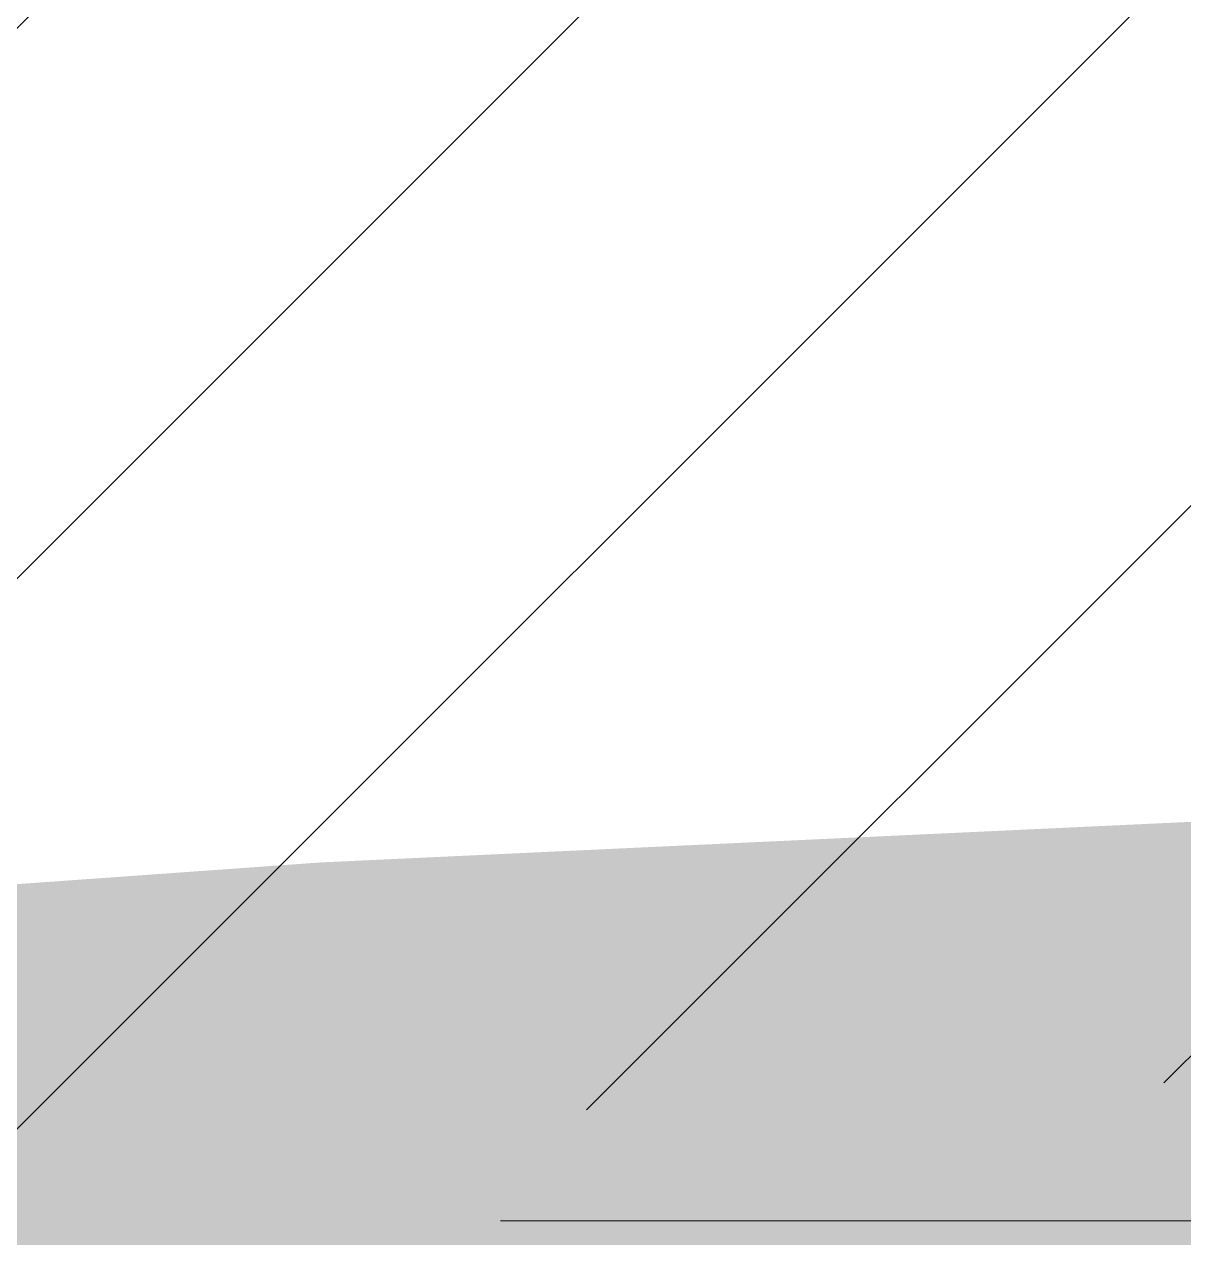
# Model space of a CAD drawing. Header units: feet. Extents: x 7707 to 9528, y 2602 to 5512.
# Drawn here: x 8605.54 to 8616.71, y 4011.76 to 4023.46 of the extents above; entities that cross this region are included whole.
import ezdxf

# ---------------------------------------------------------------- set-up
doc = ezdxf.new("R2010")
doc.units = ezdxf.units.FT
doc.header["$LTSCALE"] = 0.4
doc.header["$MEASUREMENT"] = 0
doc.linetypes.add('HIDDEN', pattern=[0.375, 0.25, -0.125])
for name, color, linetype in [('ECB', 84, 'Continuous'), ('grid', 254, 'HIDDEN'), ('SODDED LOT', 2, 'Continuous')]:
    doc.layers.add(name, color=color, linetype=linetype)

msp = doc.modelspace()

# ---------------------------------------------------------------- hatches: boundary and pattern name
at = {"layer": 'ECB'}
h = msp.add_hatch(dxfattribs=at)
h.set_pattern_fill('ANSI31', color=5, scale=30, style=0)
h.paths.add_polyline_path([(8887.553, 4027.883), (8876.427, 4038.232), (8848.805, 4048.965), (8635.501, 4059.698), (8571.049, 4059.698), (8566.829, 4046.665), (8566.829, 4024.645), (8569.243, 4010.08), (8608.557, 4012.886), (8634.35, 4014.089), (8785.473, 4010.481), (8872.975, 4010.481), (8881.415, 4017.295)])
at = {"layer": 'SODDED LOT'}
h = msp.add_hatch(dxfattribs=at)
h.set_pattern_fill('ANSI31', color=256, scale=60, style=0)
edge = h.paths.add_edge_path()
edge.add_line((8511.59, 3563.257), (8499.512, 3556.672))
edge.add_line((8499.512, 3556.672), (8500.061, 3482.039))
edge.add_arc((8452.011, 3481.686), 48.052, -77.1096, 0.4214, ccw=False)
edge.add_line((8462.731, 3434.845), (8543.98, 3437.04))
edge.add_line((8543.98, 3437.04), (8557.155, 3438.138))
edge.add_line((8557.155, 3438.138), (8553.861, 3544.05))
edge.add_line((8553.861, 3544.05), (8547.274, 3558.867))
edge.add_line((8547.274, 3558.867), (8536.843, 3563.806))
edge.add_line((8536.843, 3563.806), (8511.59, 3563.257))
h.paths.add_polyline_path([(8440.772, 3561.61), (8445.712, 3447.467), (8457.241, 3448.564), (8471.514, 3456.247), (8486.337, 3474.356), (8486.886, 3510.575), (8486.337, 3554.477), (8479.749, 3561.61), (8462.182, 3561.61)])
h.paths.add_polyline_path([(8365.561, 3558.867), (8369.953, 3445.272), (8407.284, 3448.564), (8403.441, 3558.318)])
h.paths.add_polyline_path([(8253.021, 3554.477), (8255.217, 3440.333), (8330.427, 3443.625), (8326.035, 3557.769)])
h.paths.add_polyline_path([(8137.186, 3551.184), (8212.396, 3553.928), (8214.043, 3439.235), (8141.578, 3437.04)])
h.paths.add_polyline_path([(7991.158, 3556.672), (7980.178, 3545.147), (7980.178, 3467.222), (7992.255, 3447.467), (8007.627, 3435.394), (8035.076, 3433.199), (8102.6, 3435.394), (8100.404, 3549.538), (8057.035, 3548.44), (8021.9, 3551.733)])
h.paths.add_polyline_path([(8117.087, 3695.268), (8076.595, 3693.604), (8040.541, 3695.268), (8002.823, 3700.258), (7966.768, 3711.902), (7935.706, 3722.437), (7906.308, 3736.853), (7894.105, 3734.635), (7872.472, 3686.396), (7859.715, 3642.593), (7855.832, 3620.414), (7857.496, 3611.543), (7864.707, 3604.335), (7881.347, 3599.344), (8032.221, 3581.601), (8063.838, 3579.938), (8119.306, 3581.047)])
h.paths.add_polyline_path([(8381.661, 3717.541), (8306.561, 3714.739), (8284.704, 3712.499), (8262.846, 3704.655), (8238.187, 3697.372), (8231.461, 3698.493), (8233.703, 3584.206), (8385.584, 3589.248)])
h.paths.add_polyline_path([(8457.881, 3706.896), (8497.112, 3708.017), (8499.354, 3592.049), (8461.244, 3591.489)])
edge = h.paths.add_edge_path()
edge.add_line((8822.806, 3572.716), (8675.01, 3568.188))
edge.add_line((8675.01, 3568.188), (8664.251, 3560.263))
edge.add_line((8664.251, 3560.263), (8666.516, 3490.073))
edge.add_arc((8704.238, 3491.29), 37.742, 181.8483, 288.7143)
edge.add_line((8716.347, 3455.544), (8824.504, 3459.506))
edge.add_line((8824.504, 3459.506), (8822.806, 3572.716))
h.paths.add_polyline_path([(8643.768, 3712.11), (8757.985, 3715.372), (8760.432, 3601.2), (8647.848, 3597.938)])
h.paths.add_polyline_path([(8911.36, 3721.08), (9023.129, 3721.896), (9030.471, 3610.986), (8913.808, 3605.277)])
h.paths.add_polyline_path([(9045.156, 3997.54), (9096.554, 4005.695), (9109.607, 3897.232), (9058.21, 3886.63)])
h.paths.add_polyline_path([(8295.911, 4788.163), (8286.083, 4739.043), (8183.182, 4747.712), (8181.448, 4785.851), (8182.604, 4797.409)])
h.paths.add_polyline_path([(8909.108, 4064.131), (8916.701, 4182.074), (8813.315, 4189.08), (8805.138, 4072.305)])
h.paths.add_polyline_path([(9113.562, 4311.817), (9150.812, 4309.335), (9141.706, 4195.144), (9104.87, 4197.627)])
h.paths.add_polyline_path([(8960.421, 4322.574), (8998.913, 4320.092), (8991.463, 4205.901), (8953.385, 4208.384)])
h.paths.add_polyline_path([(8779.948, 4454.802), (8856.877, 4449.175), (8848.433, 4343.205), (8772.912, 4348.831)])
h.paths.add_polyline_path([(9083.677, 4442.561), (9121.902, 4439.903), (9114.257, 4324.609), (9075.368, 4327.267)])
h.paths.add_polyline_path([(8960.024, 4655.594), (8846.295, 4664.291), (8837.857, 4560.363), (8952.614, 4551.327)])
h.paths.add_polyline_path([(9105.683, 4641.386), (8991.086, 4670.518), (8985.159, 4604.848), (9099.262, 4594.973), (9101.732, 4630.524)])
h.paths.add_polyline_path([(8767.147, 4885.328), (8781.981, 4913.501), (8800.523, 4929.07), (8818.323, 4957.243), (8906.583, 4904.604), (8885.074, 4872.724), (8868.016, 4837.878), (8856.89, 4805.257), (8750.088, 4844.551)])
h.paths.add_polyline_path([(8093.949, 4378.376), (8129.701, 4350.007), (8197.519, 4443.589), (8171.35, 4466.432)])
h.paths.add_polyline_path([(7911.816, 4363.194), (8000.023, 4434.797), (8034.358, 4395.445), (8071.653, 4360.235), (7994.399, 4270.584), (7947.336, 4315.853)])
h.paths.add_polyline_path([(8028.996, 4444.435), (8118.818, 4516.822), (8094.447, 4553.711), (8081.914, 4555.799), (7999.751, 4508.47), (7996.966, 4490.373)])
h.paths.add_polyline_path([(8300.439, 4842.916), (8186.598, 4850.525), (8182.792, 4798.296), (8296.979, 4791.032)])
h.paths.add_polyline_path([(8201.652, 5015.055), (8316.593, 4996.896), (8302.444, 4895.455), (8190.099, 4904.953)])
h.paths.add_polyline_path([(8154.455, 4824.022), (8038.856, 4829.3), (8039.134, 4768.467), (8151.954, 4772.912)])
h.paths.add_polyline_path([(8162.031, 4929.257), (8048.419, 4937.786), (8043.031, 4884.817), (8157.541, 4875.839)])
h.paths.add_polyline_path([(8196.798, 5133.792), (8086.063, 5164.328), (8073.335, 5109.3), (8184.706, 5083.217)])

# ---------------------------------------------------------------- linework, layer by layer
at = {"layer": 'ECB', "color": 5, "const_width": 5}
msp.add_lwpolyline([(8887.553, 4027.883), (8876.427, 4038.232), (8848.805, 4048.965), (8635.501, 4059.698), (8571.049, 4059.698), (8566.829, 4046.665), (8566.829, 4024.645), (8569.243, 4010.08), (8608.557, 4012.886), (8634.35, 4014.089), (8785.473, 4010.481), (8872.975, 4010.481), (8881.415, 4017.295)], close=True, dxfattribs=at)
at = {"layer": 'grid', "color": 252, "linetype": 'HIDDEN', "lineweight": 0, "ltscale": 100}
msp.add_line((7755.132, 4011.928), (9480.304, 4011.928), dxfattribs=at)

doc.saveas('drawing.dxf')
